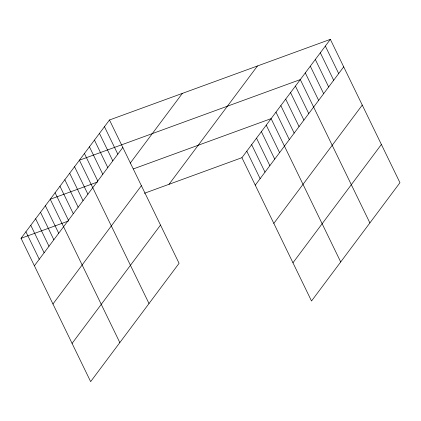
<?xml version="1.0" encoding="UTF-8"?>
<svg xmlns="http://www.w3.org/2000/svg" width="421" height="421" viewBox="0 0 421 421"><rect width="100%" height="100%" fill="white"/><g stroke="black" fill="none" stroke-linecap="round" stroke-linejoin="round"><path stroke-width="0.63" d="M109.481 119.99L179.078 263.314L90.647 381.631L21.05 238.302L109.481 119.99L330.353 39.369L399.95 182.698L311.519 301.01L241.922 157.686L330.353 39.369M34.39 265.783L122.821 147.466M130.231 163.143L182.367 93.383M52.957 304.009L141.388 185.698M169.037 184.287L257.468 65.976M72.08 343.399L160.512 225.082M255.268 185.161L343.699 66.85M273.829 223.393L362.26 105.076M292.958 262.783L381.384 144.466M97.609 181.967L50.231 199.259L119.827 342.589M133.336 168.926L271.108 118.643L340.7 261.967M21.05 238.302L68.428 221.009M144.403 193.281L241.922 157.686M325.344 46.073L338.684 73.554M320.334 52.778L333.674 80.258M315.318 59.482L328.664 86.963M310.309 66.186L323.654 93.667M305.299 72.891L318.639 100.372M369.885 222.925L300.289 79.595L79.411 160.217L149.008 303.541M295.426 86.105L308.767 113.581M290.558 92.609L303.904 120.09M285.696 99.119L299.042 126.595M280.833 105.629L294.174 133.104M275.971 112.133L289.311 139.614M266.24 125.148L279.586 152.628M261.378 131.657L274.724 159.133M256.515 138.162L269.856 165.642M251.653 144.671L264.993 172.147M246.79 151.176L260.131 178.657M104.471 126.695L117.812 154.17M99.456 133.399L112.802 160.875M94.446 140.104L107.792 167.579M89.436 146.808L102.777 174.283M84.426 153.512L97.767 180.988M74.549 166.721L87.894 194.202M69.686 173.231L83.026 200.706M64.823 179.735L78.164 207.216M59.961 186.245L73.301 213.721M55.093 192.75L68.439 220.23M45.368 205.769L58.708 233.245M40.505 212.273L53.846 239.754M35.643 218.783L48.983 246.259M30.775 225.288L44.121 252.768M25.913 231.797L39.258 259.273"/></g></svg>
